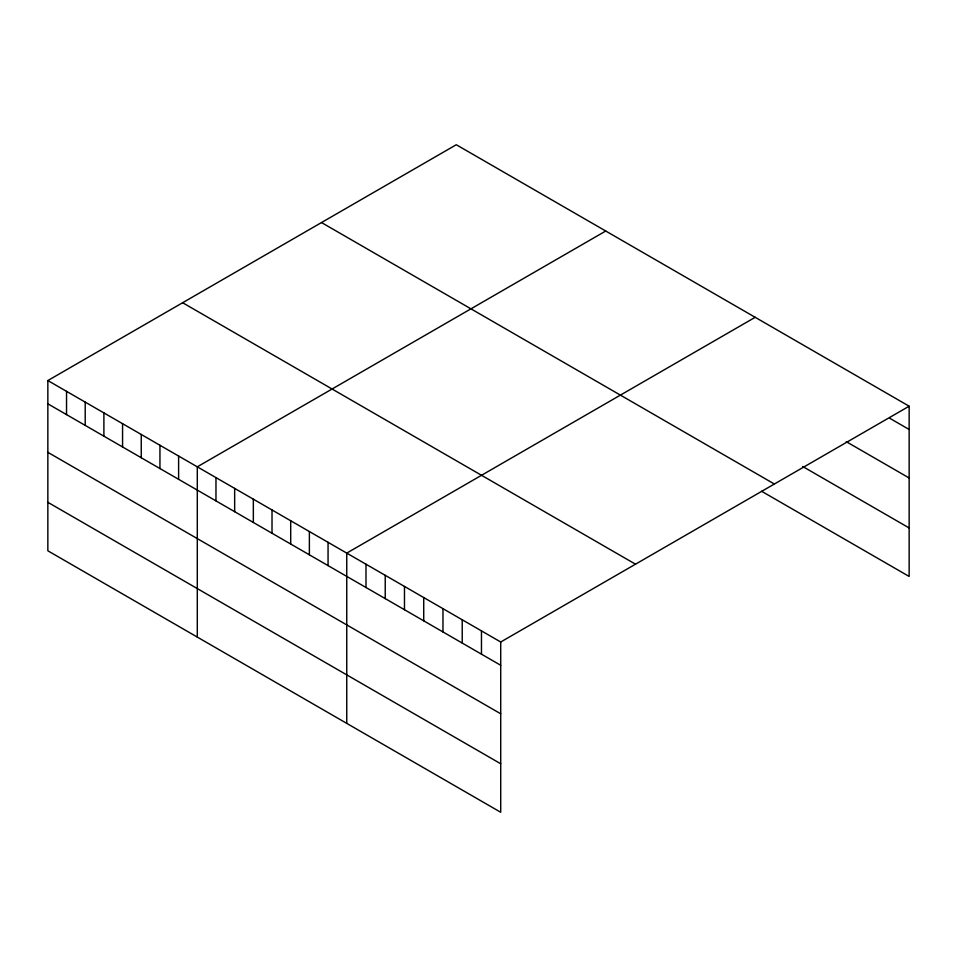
<?xml version="1.0" encoding="UTF-8"?>
<svg xmlns="http://www.w3.org/2000/svg" width="957" height="957" viewBox="0 0 957 957"><rect width="100%" height="100%" fill="white"/><g stroke="black" fill="none" stroke-linecap="round" stroke-linejoin="round"><path stroke-width="1.44" d="M47.85 380.551L500.714 642.003L500.714 812.266L47.85 550.801L47.85 380.551L456.286 144.734L909.15 406.199L909.15 576.449L761.593 491.264M605.733 231.02L197.298 466.825L197.298 637.087M755.181 317.305L346.745 553.11L346.745 723.372M500.714 642.003L909.15 406.199M889.902 418.365L909.15 429.478M846.275 441.679L909.15 477.974M802.648 466.466L909.15 527.953M321.504 222.55L774.369 484.015M182.631 302.723L635.496 564.187M47.85 403.818L500.714 665.282M47.85 452.326L500.714 713.79M47.85 502.305L500.714 763.758M481.467 630.89L481.467 654.169M462.219 619.777L462.219 643.056M442.971 608.664L442.971 631.943M423.724 597.551L423.724 620.83M404.476 586.45L404.476 609.717M385.228 575.336L385.228 598.615M365.993 564.223L365.993 587.502M328.06 542.32L328.06 565.599M309.374 531.542L309.374 554.821M290.701 520.752L290.701 544.031M272.015 509.973L272.015 533.24M253.342 499.183L253.342 522.462M234.656 488.393L234.656 511.672M215.971 477.615L215.971 500.894M178.612 456.046L178.612 479.325M159.939 445.256L159.939 468.535M141.253 434.466L141.253 457.745M122.568 423.688L122.568 446.967M103.894 412.898L103.894 436.177M85.209 402.119L85.209 425.398M66.535 391.329L66.535 414.608"/></g></svg>
